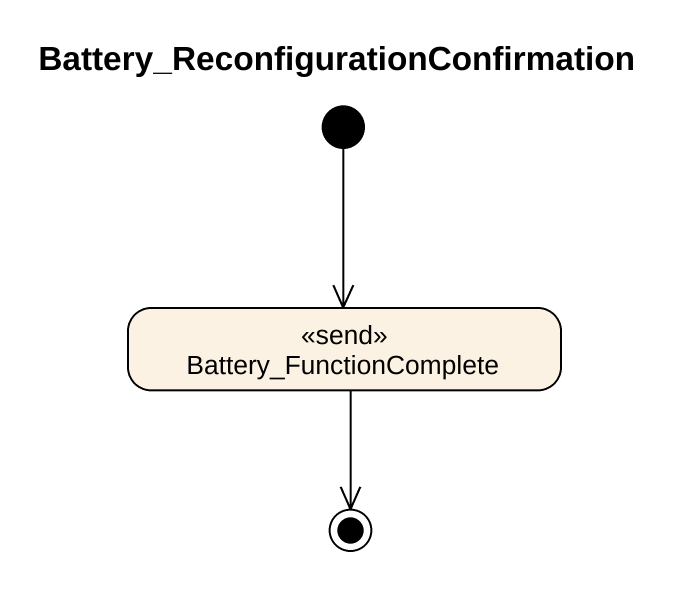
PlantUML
@startuml
title Battery_ReconfigurationConfirmation
hide empty description
state Battery_FunctionComplete <<send>>
[*] --> Battery_FunctionComplete
Battery_FunctionComplete --> [*]
@enduml
